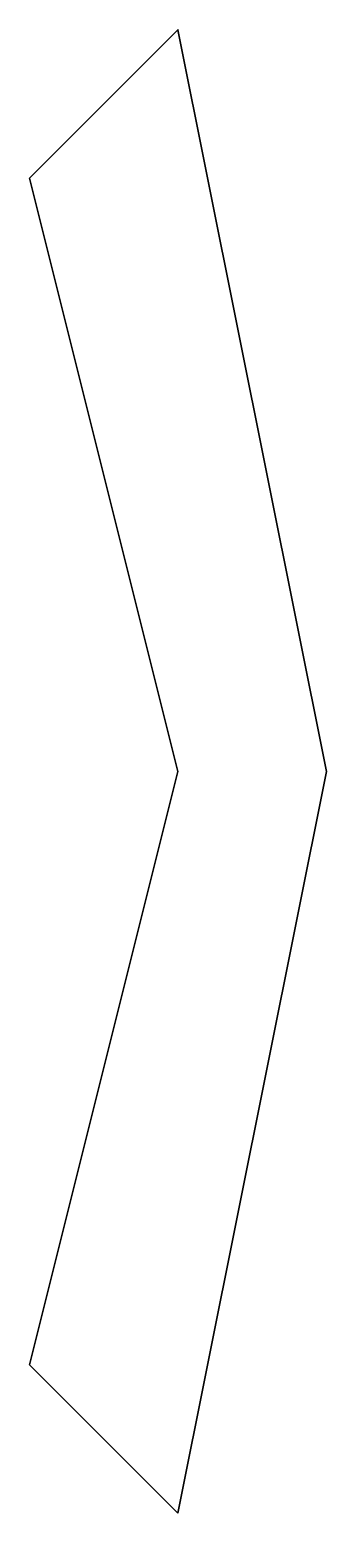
# Model space of a CAD drawing. Extents: x 0 to 4, y -20 to 0.
import ezdxf

# ---------------------------------------------------------------- set-up
doc = ezdxf.new("R2010")
doc.units = 0
doc.linetypes.add('Solid', pattern=[0])

msp = doc.modelspace()

# ---------------------------------------------------------------- linework, layer by layer
at = {"color": 0, "linetype": 'Solid', "lineweight": 35}
msp.add_lwpolyline([(2, -20), (0, -18), (2, -10), (0, -2), (2, 0), (4, -10), (2, -20)], close=True, dxfattribs=at)

doc.saveas('drawing.dxf')
